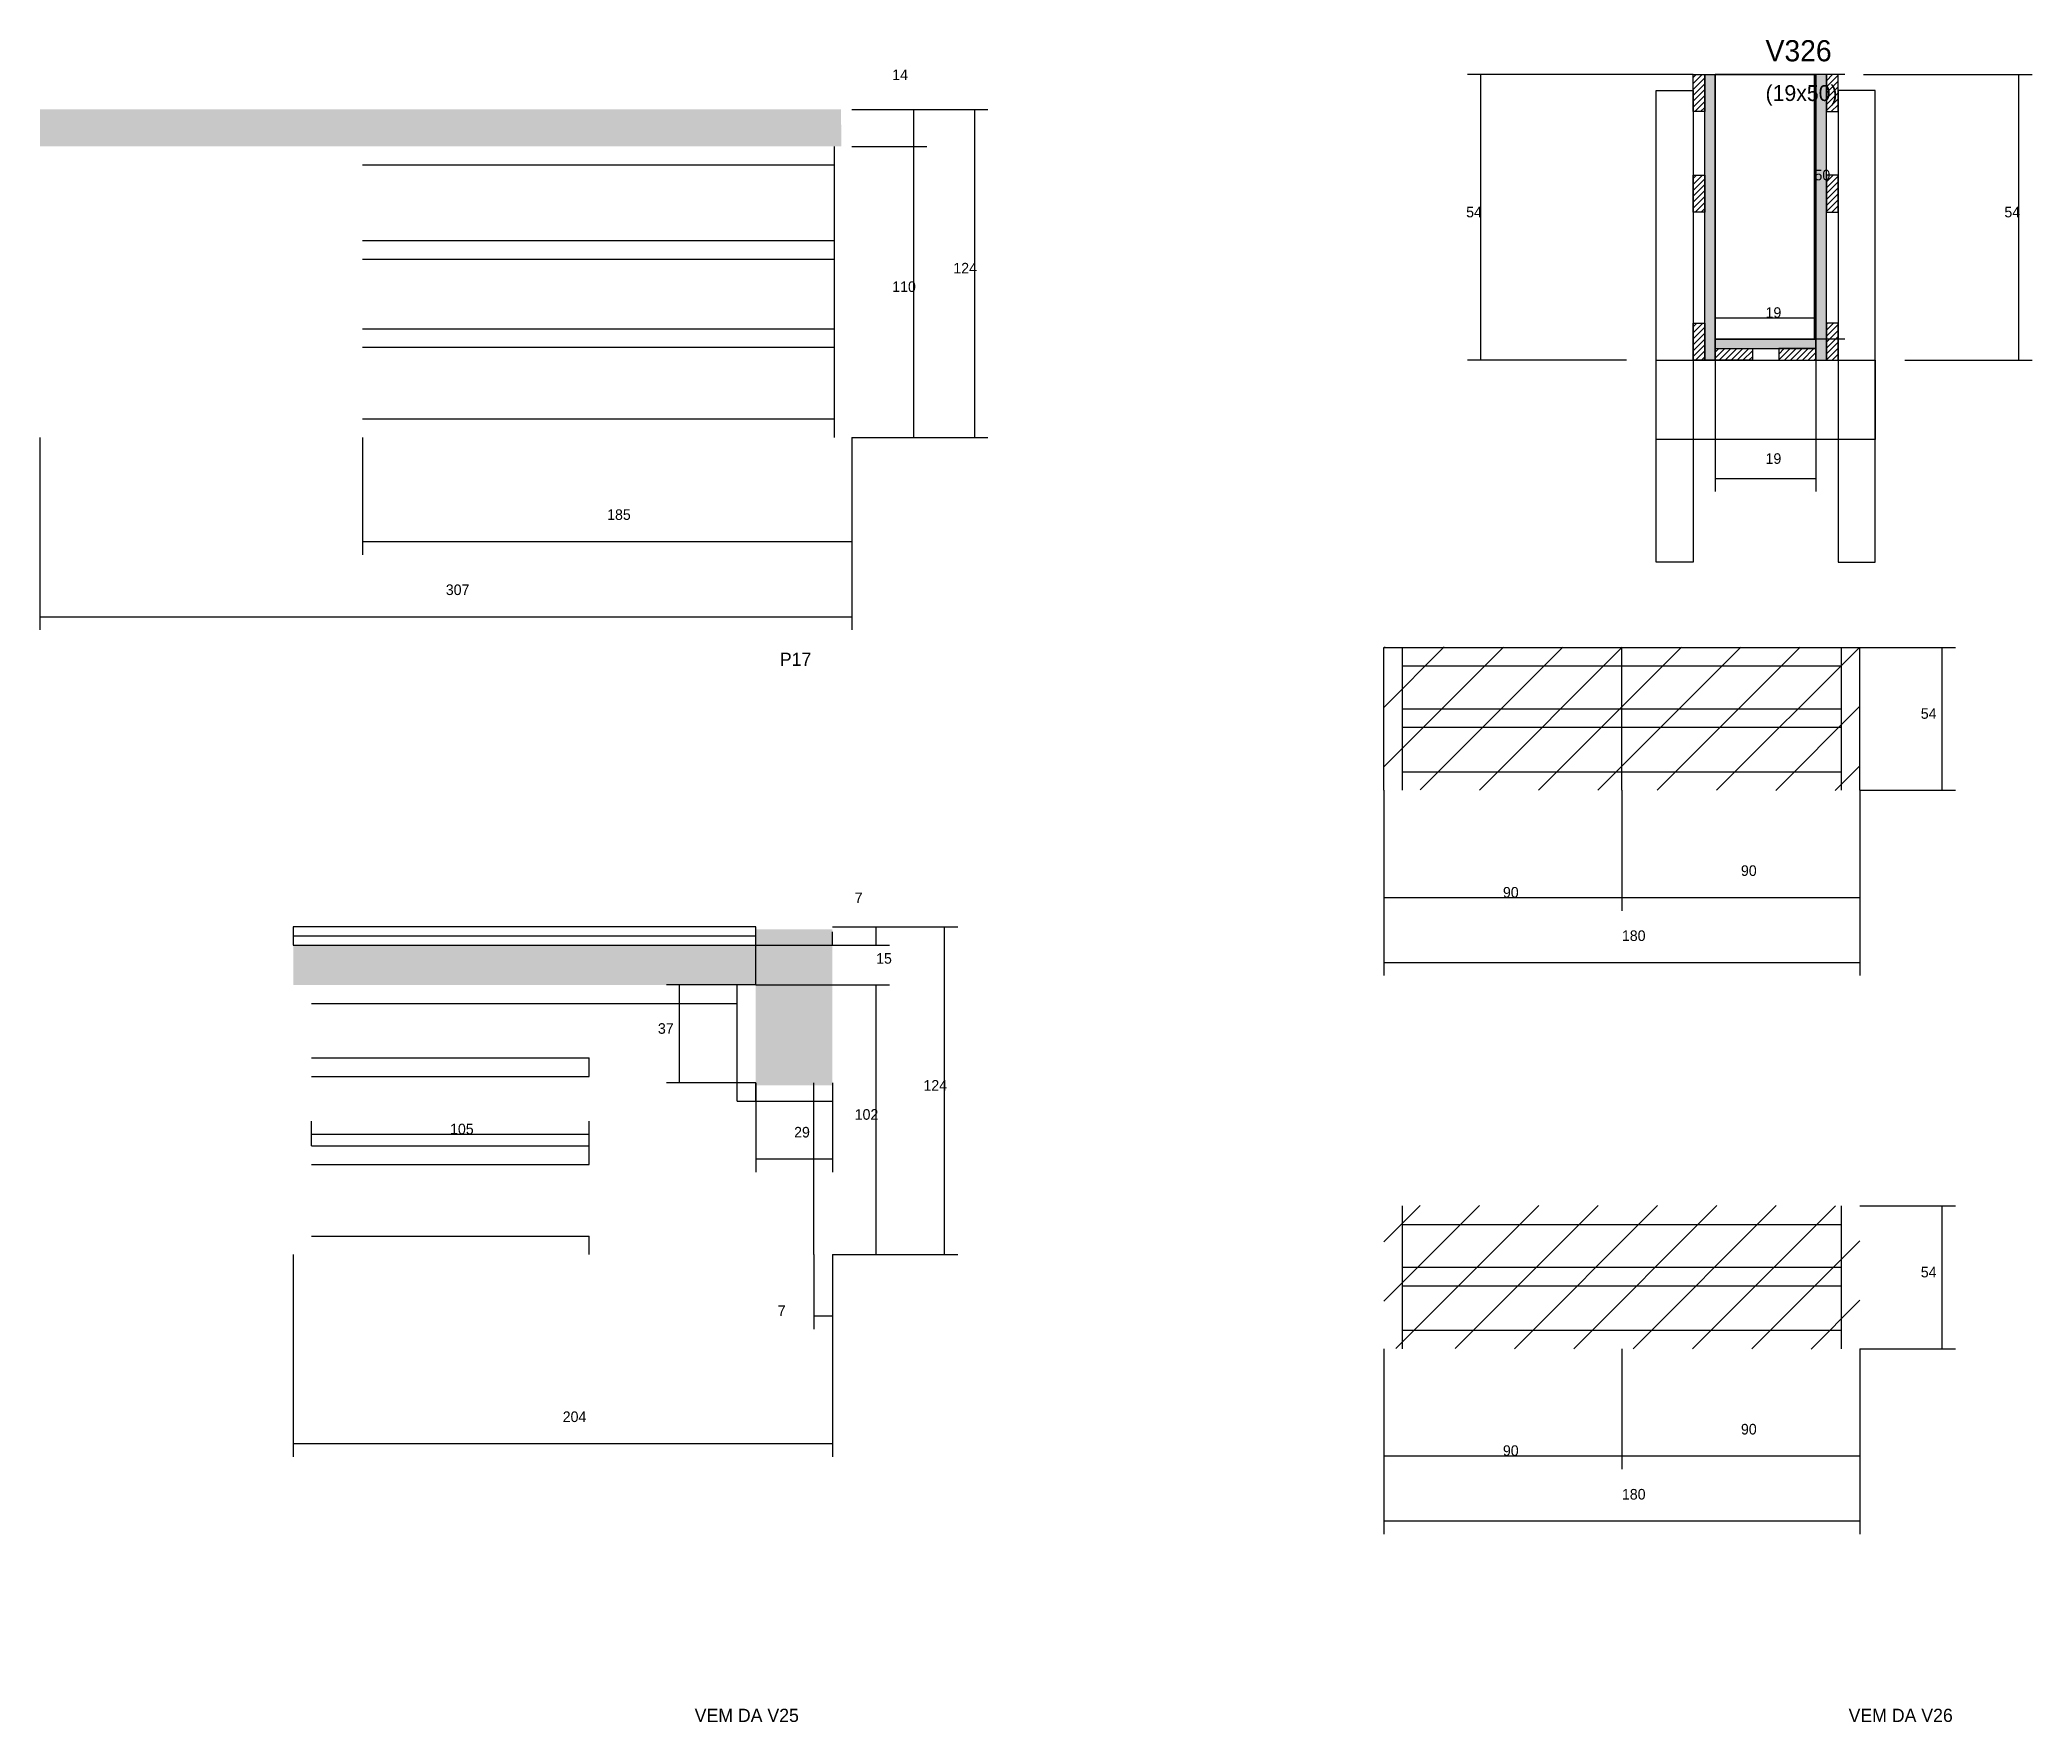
# Model space of a CAD drawing. Header units: metres. Extents: x 4087 to 4840, y 1832 to 2468.
import ezdxf

# ---------------------------------------------------------------- set-up
doc = ezdxf.new("R2010")
doc.units = ezdxf.units.M
for name, color, linetype in [('CONCRETO', 251, 'Continuous'), ('COTA', 241, 'Continuous'), ('Hachura', 253, 'Continuous'), ('Madeira', 126, 'Continuous'), ('NOMENCLATURA', 7, 'Continuous'), ('Painéis', 200, 'Continuous'), ('REAPROVEITAMENTO', 251, 'Continuous'), ('SARR_2.2x7', 40, 'Continuous'), ('SARR_3.5x7', 81, 'Continuous'), ('Texto Seção', 7, 'Continuous')]:
    doc.layers.add(name, color=color, linetype=linetype)

msp = doc.modelspace()

# ---------------------------------------------------------------- hatches: boundary and pattern name
at = {"layer": 'COTA'}
h = msp.add_hatch(dxfattribs=at)
h.set_pattern_fill('AR-CONC', scale=0.03)
h.paths.add_polyline_path([(4087.2, 2441.7), (4087.2, 2427.7), (4087.2, 2427.7), (4390.3, 2427.7), (4390.3, 2427.7), (4390.1, 2441.7), (4390.1, 2441.7), (4087.2, 2441.7)])
h = msp.add_hatch(dxfattribs=at)
h.set_pattern_fill('AR-CONC', scale=0.03)
h.paths.add_polyline_path([(4357.9, 2072.7), (4357.9, 2110.7), (4357.9, 2110.7), (4183, 2110.7), (4183, 2110.7), (4183, 2125.7), (4183, 2125.7), (4357.9, 2125.7), (4357.9, 2125.7), (4357.9, 2131.7), (4357.9, 2131.7), (4386.9, 2131.7), (4386.9, 2131.7), (4386.9, 2072.7), (4386.9, 2072.7), (4357.9, 2072.7)])
at = {"layer": 'Hachura'}
h = msp.add_hatch(dxfattribs=at)
h.set_pattern_fill('ANSI31', scale=0.5)
h.paths.add_polyline_path([(4716.7, 2440.9), (4712.3, 2440.9), (4712.3, 2440.9), (4712.3, 2454.9), (4712.3, 2454.9), (4716.7, 2454.9), (4716.7, 2454.9), (4716.7, 2440.9)])
h = msp.add_hatch(color=8, dxfattribs=at)
h.dxf.hatch_style = 1
h.paths.add_polyline_path([(4720.7, 2454.9), (4716.7, 2454.9), (4716.7, 2454.9), (4716.7, 2346.9), (4716.7, 2346.9), (4720.7, 2346.9), (4720.7, 2346.9), (4720.7, 2454.9)])
h = msp.add_hatch(color=8, dxfattribs=at)
h.dxf.hatch_style = 1
h.paths.add_polyline_path([(4762.7, 2454.9), (4758.7, 2454.9), (4758.7, 2454.9), (4758.7, 2346.9), (4758.7, 2346.9), (4762.7, 2346.9), (4762.7, 2346.9), (4762.7, 2454.9)])
h = msp.add_hatch(dxfattribs=at)
h.set_pattern_fill('ANSI31', scale=0.5)
h.paths.add_polyline_path([(4762.7, 2440.9), (4767.1, 2440.9), (4767.1, 2440.9), (4767.1, 2454.9), (4767.1, 2454.9), (4762.7, 2454.9), (4762.7, 2454.9), (4762.7, 2440.9)])
h = msp.add_hatch(dxfattribs=at)
h.set_pattern_fill('ANSI31', scale=0.5)
h.paths.add_polyline_path([(4716.7, 2402.9), (4712.3, 2402.9), (4712.3, 2402.9), (4712.3, 2416.9), (4712.3, 2416.9), (4716.7, 2416.9), (4716.7, 2416.9), (4716.7, 2402.9)])
h = msp.add_hatch(dxfattribs=at)
h.set_pattern_fill('ANSI31', scale=0.5)
h.paths.add_polyline_path([(4762.7, 2402.9), (4767.1, 2402.9), (4767.1, 2402.9), (4767.1, 2416.9), (4767.1, 2416.9), (4762.7, 2416.9), (4762.7, 2416.9), (4762.7, 2402.9)])
h = msp.add_hatch(dxfattribs=at)
h.set_pattern_fill('ANSI31', scale=0.5)
h.paths.add_polyline_path([(4716.7, 2346.9), (4712.3, 2346.9), (4712.3, 2346.9), (4712.3, 2360.9), (4712.3, 2360.9), (4716.7, 2360.9), (4716.7, 2360.9), (4716.7, 2346.9)])
h = msp.add_hatch(dxfattribs=at)
h.set_pattern_fill('ANSI31', scale=0.5)
h.paths.add_polyline_path([(4762.7, 2346.9), (4767.1, 2346.9), (4767.1, 2346.9), (4767.1, 2360.9), (4767.1, 2360.9), (4762.7, 2360.9), (4762.7, 2360.9), (4762.7, 2346.9)])
h = msp.add_hatch(color=8, dxfattribs=at)
h.dxf.hatch_style = 1
h.paths.add_polyline_path([(4758.7, 2351.3), (4758.7, 2354.9), (4758.7, 2354.9), (4720.7, 2354.9), (4720.7, 2354.9), (4720.7, 2351.3), (4720.7, 2351.3), (4758.7, 2351.3)])
h = msp.add_hatch(dxfattribs=at)
h.set_pattern_fill('ANSI31', scale=0.5)
h.paths.add_polyline_path([(4720.7, 2346.9), (4720.7, 2351.3), (4720.7, 2351.3), (4734.7, 2351.3), (4734.7, 2351.3), (4734.7, 2346.9), (4734.7, 2346.9), (4720.7, 2346.9)])
h = msp.add_hatch(dxfattribs=at)
h.set_pattern_fill('ANSI31', scale=0.5)
h.paths.add_polyline_path([(4758.7, 2346.9), (4758.7, 2351.3), (4758.7, 2351.3), (4744.7, 2351.3), (4744.7, 2351.3), (4744.7, 2346.9), (4744.7, 2346.9), (4758.7, 2346.9)])
at = {"layer": 'REAPROVEITAMENTO'}
h = msp.add_hatch(dxfattribs=at)
h.set_pattern_fill('ANSI31', scale=5)
h.paths.add_polyline_path([(4775.4, 2184.2), (4775.4, 2238.3), (4775.4, 2238.3), (4595.4, 2238.5), (4595.4, 2238.5), (4595.4, 2184.4), (4595.4, 2184.4), (4775.4, 2184.2)])
h = msp.add_hatch(dxfattribs=at)
h.set_pattern_fill('ANSI31', scale=5)
h.paths.add_polyline_path([(4775.4, 1973), (4775.4, 2027.2), (4775.4, 2027.2), (4595.4, 2027.3), (4595.4, 2027.3), (4595.4, 1973.2), (4595.4, 1973.2), (4775.4, 1973)])

# ---------------------------------------------------------------- linework, layer by layer
at = {"layer": 'CONCRETO'}
for points in [[(4720.7, 2454.9), (4720.7, 2454.9), (4758.7, 2454.9), (4758.7, 2426.9), (4758.7, 2426.9), (4758.7, 2354.9), (4720.7, 2354.9), (4720.7, 2454.9)], [(4720.7, 2354.9), (4758.7, 2354.9), (4758.7, 2454.9), (4720.7, 2454.9)]]:
    msp.add_lwpolyline(points, close=True, dxfattribs=at)
at = {"layer": 'COTA'}
for p, q in [((4712.3, 2454.9), (4627, 2454.9)), ((4632, 2346.9), (4632, 2454.9)), ((4769.7, 2454.9), (4753.2, 2454.9)), ((4758.2, 2354.9), (4758.2, 2454.9)), ((4776.7, 2454.9), (4840.5, 2454.9)), ((4835.5, 2346.9), (4835.5, 2454.9)), ((4394.2, 2441.7), (4422.6, 2441.7)), ((4394.2, 2441.7), (4445.7, 2441.7)), ((4417.6, 2427.7), (4417.6, 2441.7)), ((4440.7, 2317.7), (4440.7, 2441.7)), ((4394.2, 2427.7), (4422.6, 2427.7)), ((4394.2, 2427.7), (4422.6, 2427.7)), ((4417.6, 2317.7), (4417.6, 2427.7)), ((4720.7, 2346.9), (4720.7, 2367.9)), ((4758.7, 2346.9), (4758.7, 2367.9)), ((4720.7, 2362.9), (4758.7, 2362.9)), ((4769.7, 2354.9), (4753.2, 2354.9)), ((4687.1, 2346.9), (4627, 2346.9)), ((4720.7, 2346.9), (4720.7, 2297.2)), ((4758.7, 2346.9), (4758.7, 2297.2)), ((4792.3, 2346.9), (4840.5, 2346.9)), ((4087.2, 2317.7), (4087.2, 2244.9)), ((4209.2, 2317.7), (4209.2, 2273.3)), ((4394.2, 2317.7), (4394.2, 2273.3)), ((4394.2, 2317.7), (4394.2, 2244.9)), ((4394.2, 2317.7), (4422.6, 2317.7)), ((4394.2, 2317.7), (4445.7, 2317.7)), ((4720.7, 2302.2), (4758.7, 2302.2)), ((4209.2, 2278.3), (4394.2, 2278.3)), ((4087.2, 2249.9), (4394.2, 2249.9)), ((4775.4, 2238.3), (4811.5, 2238.3)), ((4806.5, 2184.3), (4806.5, 2238.3)), ((4595.4, 2184.3), (4595.4, 2138.7)), ((4595.4, 2184.3), (4595.4, 2114.2)), ((4685.4, 2184.3), (4685.4, 2138.7)), ((4685.4, 2184.3), (4685.4, 2138.7)), ((4775.4, 2184.3), (4775.4, 2138.7)), ((4775.4, 2184.3), (4775.4, 2114.2)), ((4775.4, 2184.3), (4811.5, 2184.3)), ((4595.4, 2143.7), (4685.4, 2143.7)), ((4685.4, 2143.7), (4775.4, 2143.7)), ((4386.9, 2132.7), (4408.4, 2132.7)), ((4403.4, 2125.7), (4403.4, 2132.7)), ((4357.9, 2110.7), (4357.9, 2130.7)), ((4357.9, 2125.7), (4386.9, 2125.7)), ((4386.9, 2125.7), (4386.9, 2130.7)), ((4386.9, 2125.7), (4408.4, 2125.7)), ((4595.4, 2119.2), (4775.4, 2119.2)), ((4357.9, 2110.7), (4408.4, 2110.7)), ((4403.4, 2008.7), (4403.4, 2110.7)), ((4775.4, 2027.1), (4811.5, 2027.1)), ((4806.5, 1973.1), (4806.5, 2027.1)), ((4183, 2008.7), (4183, 1932.3)), ((4379.9, 2008.7), (4379.9, 1980.5)), ((4386.9, 2008.7), (4386.9, 1932.3)), ((4386.9, 2008.7), (4408.4, 2008.7)), ((4386.9, 2008.7), (4386.9, 1980.5)), ((4379.9, 1985.5), (4386.9, 1985.5)), ((4595.4, 1973.1), (4595.4, 1927.6)), ((4595.4, 1973.1), (4595.4, 1903)), ((4685.4, 1973.1), (4685.4, 1927.6)), ((4685.4, 1973.1), (4685.4, 1927.6)), ((4775.4, 1973.1), (4775.4, 1927.6)), ((4775.4, 1973.1), (4775.4, 1903)), ((4775.4, 1973.1), (4811.5, 1973.1)), ((4183, 1937.3), (4386.9, 1937.3)), ((4595.4, 1932.6), (4685.4, 1932.6)), ((4685.4, 1932.6), (4775.4, 1932.6)), ((4595.4, 1908), (4775.4, 1908))]:
    msp.add_line(p, q, dxfattribs=at)
at = {"layer": 'Madeira'}
for points in [[(4716.7, 2440.9), (4712.3, 2440.9), (4712.3, 2454.9), (4716.7, 2454.9)], [(4762.7, 2440.9), (4767.1, 2440.9), (4767.1, 2454.9), (4762.7, 2454.9)], [(4716.7, 2402.9), (4712.3, 2402.9), (4712.3, 2416.9), (4716.7, 2416.9)], [(4762.7, 2402.9), (4767.1, 2402.9), (4767.1, 2416.9), (4762.7, 2416.9)], [(4716.7, 2346.9), (4712.3, 2346.9), (4712.3, 2360.9), (4716.7, 2360.9)], [(4762.7, 2346.9), (4767.1, 2346.9), (4767.1, 2360.9), (4762.7, 2360.9)], [(4720.7, 2346.9), (4720.7, 2351.3), (4734.7, 2351.3), (4734.7, 2346.9)], [(4758.7, 2346.9), (4758.7, 2351.3), (4744.7, 2351.3), (4744.7, 2346.9)]]:
    msp.add_lwpolyline(points, close=True, dxfattribs=at)
at = {"layer": 'Painéis'}
for p, q in [((4720.7, 2346.9), (4720.7, 2454.9)), ((4758.7, 2346.9), (4758.7, 2454.9)), ((4720.7, 2354.9), (4758.7, 2354.9)), ((4720.7, 2351.3), (4720.7, 2354.9)), ((4758.7, 2351.3), (4758.7, 2354.9)), ((4595.4, 2238.3), (4775.4, 2238.3)), ((4595.4, 2184.3), (4595.4, 2238.3)), ((4685.4, 2184.3), (4685.4, 2238.3)), ((4775.4, 2184.3), (4775.4, 2238.3)), ((4386.9, 2132.7), (4434.3, 2132.7)), ((4429.3, 2008.7), (4429.3, 2132.7)), ((4357.9, 2110.7), (4324.1, 2110.7)), ((4329.1, 2073.7), (4329.1, 2110.7)), ((4357.9, 2073.7), (4324.1, 2073.7)), ((4357.9, 2073.7), (4357.9, 2039.9)), ((4386.9, 2073.7), (4386.9, 2039.9)), ((4189.9, 2049.8), (4189.9, 2059.2)), ((4294.9, 2046.3), (4294.9, 2059.2)), ((4189.9, 2054.2), (4294.9, 2054.2)), ((4357.9, 2044.9), (4386.9, 2044.9)), ((4386.9, 2008.7), (4434.3, 2008.7))]:
    msp.add_line(p, q, dxfattribs=at)
for points in [[(4716.7, 2454.9), (4720.7, 2454.9), (4720.7, 2346.9), (4716.7, 2346.9)], [(4762.7, 2454.9), (4758.7, 2454.9), (4758.7, 2346.9), (4762.7, 2346.9)], [(4758.7, 2351.3), (4758.7, 2354.9), (4720.7, 2354.9), (4720.7, 2351.3)], [(4183, 2125.7), (4357.9, 2125.7), (4357.9, 2132.7), (4183, 2132.7)]]:
    msp.add_lwpolyline(points, close=True, dxfattribs=at)
at = {"layer": 'SARR_2.2x7'}
for p, q in [((4387.7, 2317.7), (4387.7, 2427.7)), ((4209.2, 2420.7), (4387.7, 2420.7)), ((4209.2, 2392.1), (4387.7, 2392.1)), ((4209.2, 2385.1), (4387.7, 2385.1)), ((4209.2, 2358.8), (4387.7, 2358.8)), ((4209.2, 2351.8), (4387.7, 2351.8)), ((4209.2, 2324.7), (4387.7, 2324.7)), ((4602.4, 2184.3), (4602.4, 2238.3)), ((4768.4, 2184.3), (4768.4, 2238.3)), ((4602.4, 2231.3), (4685.4, 2231.3)), ((4685.4, 2231.3), (4768.4, 2231.3)), ((4602.4, 2215.1), (4685.4, 2215.1)), ((4685.4, 2215.1), (4768.4, 2215.1)), ((4602.4, 2208.1), (4685.4, 2208.1)), ((4685.4, 2208.1), (4768.4, 2208.1)), ((4602.4, 2191.3), (4685.4, 2191.3)), ((4685.4, 2191.3), (4768.4, 2191.3)), ((4183, 2129.2), (4357.9, 2129.2)), ((4350.9, 2066.7), (4350.9, 2110.7)), ((4189.9, 2103.7), (4350.9, 2103.7)), ((4189.9, 2083.1), (4294.9, 2083.1)), ((4294.9, 2076.1), (4294.9, 2083.1)), ((4189.9, 2076.1), (4294.9, 2076.1)), ((4357.9, 2066.7), (4357.9, 2073.7)), ((4379.9, 2008.7), (4379.9, 2073.7)), ((4350.9, 2066.7), (4357.9, 2066.7)), ((4357.9, 2066.7), (4386.9, 2066.7)), ((4189.9, 2049.8), (4294.9, 2049.8)), ((4294.9, 2042.8), (4294.9, 2049.8)), ((4189.9, 2042.8), (4294.9, 2042.8)), ((4602.4, 1973.1), (4602.4, 2027.1)), ((4768.4, 1973.1), (4768.4, 2027.1)), ((4602.4, 2020.1), (4685.4, 2020.1)), ((4685.4, 2020.1), (4768.4, 2020.1)), ((4189.9, 2015.7), (4294.9, 2015.7)), ((4294.9, 2008.7), (4294.9, 2015.7)), ((4602.4, 2003.9), (4685.4, 2003.9)), ((4685.4, 2003.9), (4768.4, 2003.9)), ((4602.4, 1996.9), (4685.4, 1996.9)), ((4685.4, 1996.9), (4768.4, 1996.9)), ((4602.4, 1980.1), (4685.4, 1980.1)), ((4685.4, 1980.1), (4768.4, 1980.1))]:
    msp.add_line(p, q, dxfattribs=at)
at = {"layer": 'SARR_3.5x7'}
for points in [[(4698.3, 2448.9), (4712.3, 2448.9), (4712.3, 2270.5), (4698.3, 2270.5)], [(4781.1, 2448.9), (4767.1, 2448.9), (4767.1, 2270.5), (4781.1, 2270.5)], [(4698.3, 2346.9), (4781.1, 2346.9), (4781.1, 2316.9), (4698.3, 2316.9)]]:
    msp.add_lwpolyline(points, close=True, dxfattribs=at)

# ---------------------------------------------------------------- texts
at = {"layer": 'COTA'}
for s, p in [('14', (4409.5, 2452.8)), ('50', (4758.2, 2414.9)), ('54', (4626.5, 2400.9)), ('54', (4830, 2400.9)), ('124', (4432.6, 2379.7)), ('110', (4409.5, 2372.7)), ('19', (4739.7, 2362.9)), ('19', (4739.7, 2307.7)), ('185', (4301.7, 2286.5)), ('307', (4240.7, 2258.1)), ('54', (4798.4, 2211.3)), ('90', (4730.4, 2151.9)), ('90', (4640.4, 2143.7)), ('7', (4395.3, 2141.6)), ('180', (4685.4, 2127.3)), ('15', (4403.4, 2118.7)), ('102', (4395.3, 2059.7)), ('54', (4798.4, 2000.1)), ('7', (4366.2, 1985.5)), ('204', (4284.9, 1945.4)), ('90', (4730.4, 1940.7)), ('90', (4640.4, 1932.6)), ('180', (4685.4, 1916.1))]:
    msp.add_text(s, height=4, dxfattribs=at).set_placement(p)
at = {"layer": 'NOMENCLATURA'}
msp.add_text('P17', height=5, dxfattribs=at).set_placement((4367, 2231.3))
at = {"layer": 'Painéis'}
for s, p in [('37', (4320.9, 2092.2)), ('124', (4421.3, 2070.7)), ('105', (4242.3, 2054.2)), ('29', (4372.4, 2053))]:
    msp.add_text(s, height=4, dxfattribs=at).set_placement(p)
at = {"layer": 'Texto Seção'}
for s, height, p in [('V326', 8, (4739.7, 2459.9)), ('(19x50)', 6, (4739.7, 2444.9)), ('VEM DA V25', 5, (4334.8, 1832)), ('VEM DA V26', 5, (4771.1, 1832))]:
    msp.add_text(s, height=height, dxfattribs=at).set_placement(p)

doc.saveas('drawing.dxf')
